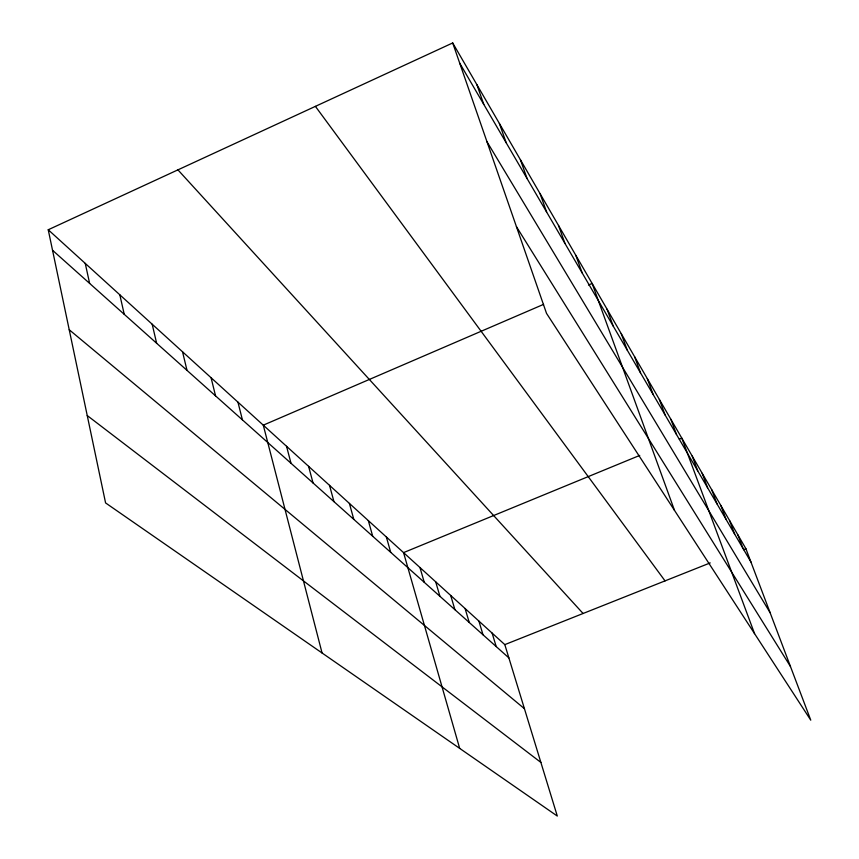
<?xml version="1.0" encoding="UTF-8"?>
<svg xmlns="http://www.w3.org/2000/svg" width="859" height="859" viewBox="0 0 859 859"><rect width="100%" height="100%" fill="white"/><g stroke="black" fill="none" stroke-linecap="round" stroke-linejoin="round"><path stroke-width="1.29" d="M48.233 229.761L504.813 644.626L557.298 816.05L105.582 502.923L48.233 229.761L452.704 42.95L745.902 548.708L810.767 720.164L546.517 313.363L452.704 42.95M543.597 304.365L263.284 425.162L322.061 652.99M588.479 285.016L592.119 283.449L674.508 510.396M639.73 455.42L403.558 552.616L459.672 748.372M679.319 439.132L681.788 438.111L754.567 633.652M504.813 644.626L710.221 562.903M743.443 549.685L745.902 548.708M87.242 415.552L540.891 762.438M69.225 329.749L524.43 708.686M52.539 250.27L508.882 657.897M177.931 169.857L583.078 613.487M315.403 106.366L665.038 580.877M516.442 226.669L790.473 666.509M486.967 141.714L770.126 612.735M459.726 63.19L750.916 561.969M737.881 534.878L742.981 548.364M729.527 520.457L734.692 534.18M720.808 505.414L726.059 519.384M711.703 489.716L717.029 503.922M702.179 473.288L707.601 487.762M692.225 456.108L697.723 470.85M670.847 419.246L676.527 434.547M659.358 399.435L665.134 415.037M647.289 378.604L653.162 394.517M634.586 356.689L640.546 372.913M621.197 333.593L627.253 350.15M607.066 309.208L613.219 326.109M575.82 255.316L582.187 272.958M558.5 225.434L564.975 243.473M540.064 193.64L546.646 212.076M520.404 159.72L527.093 178.586M499.39 123.471L506.198 142.787M476.874 84.644L483.789 104.411M492.11 633.072L496.212 646.58M478.882 621.057L483.016 634.79M465.084 608.526L469.261 622.507M450.696 595.448L454.916 609.686M435.685 581.801L439.926 596.307M419.976 567.541L424.26 582.305M386.357 536.982L390.705 552.337M368.328 520.608L372.699 536.252M349.398 503.406L353.801 519.373M329.512 485.335L333.947 501.635M308.585 466.33L313.041 482.962M286.541 446.293L291.008 463.28M237.943 402.13L242.421 419.89M211.078 377.724L215.555 395.892M182.537 351.793L187.015 370.39M152.183 324.219L156.639 343.256M119.82 294.809L124.244 314.33M85.245 263.391L89.626 283.395"/></g></svg>
